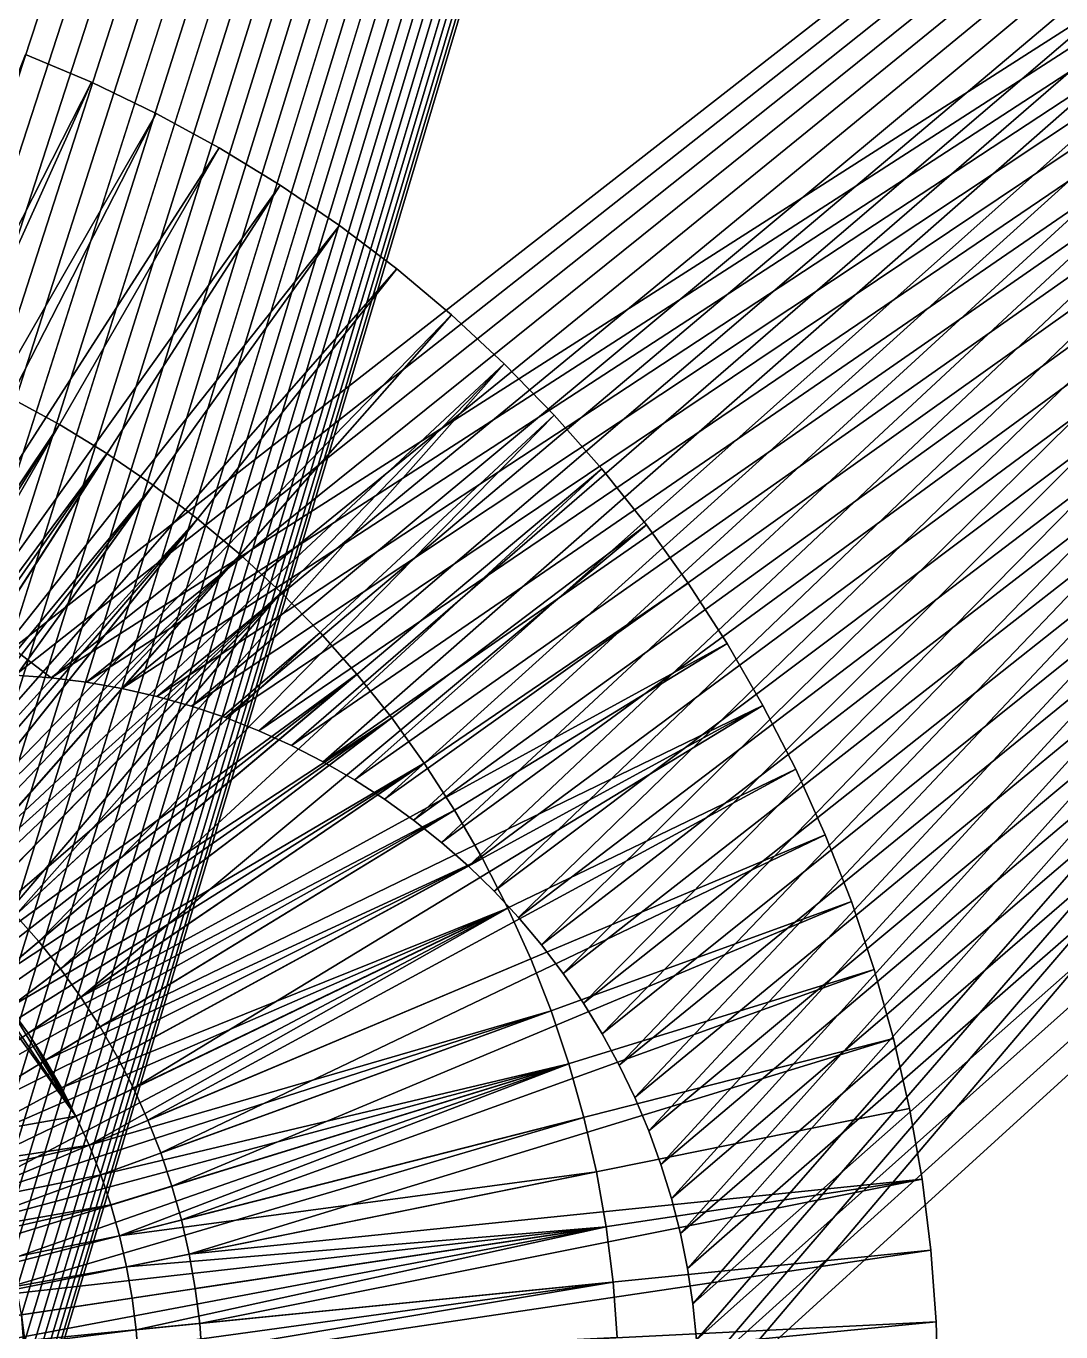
# Model space of a CAD drawing. Header units: millimetres. Extents: x 0 to 520, y -2 to 382.
# Drawn here: x 484.646 to 487.884, y 310.193 to 314.278 of the extents above; entities that cross this region are included whole.
import ezdxf

# ---------------------------------------------------------------- set-up
doc = ezdxf.new("R2010")
doc.units = ezdxf.units.MM

msp = doc.modelspace()

# ---------------------------------------------------------------- linework, layer by layer
at = {"layer": 'BRASS', "color": 52}
for points in [[(509.2, 369.2, 103), (10.8, 369.2, 103), (10.8, 10.8, 103)], [(509.2, 369.2, 103), (10.8, 10.8, 103), (509.2, 10.8, 103)], [(336.599, 343.4071, 86), (499.5, 359.5, 86), (481.6847, 310.9963, 86)], [(481.6847, 310.9963, 86), (499.5, 359.5, 86), (481.736, 311.0606, 86)], [(481.736, 311.0606, 86), (499.5, 359.5, 86), (481.7905, 311.1223, 86)], [(481.7905, 311.1223, 86), (499.5, 359.5, 86), (481.8479, 311.1812, 86)], [(481.8479, 311.1812, 86), (499.5, 359.5, 86), (481.9082, 311.2371, 86)], [(481.9082, 311.2371, 86), (499.5, 359.5, 86), (481.9712, 311.29, 86)], [(481.9712, 311.29, 86), (499.5, 359.5, 86), (482.0368, 311.3397, 86)], [(482.0368, 311.3397, 86), (499.5, 359.5, 86), (482.1048, 311.386, 86)], [(482.1048, 311.386, 86), (499.5, 359.5, 86), (482.175, 311.4289, 86)], [(482.175, 311.4289, 86), (499.5, 359.5, 86), (482.2473, 311.4683, 86)], [(482.2473, 311.4683, 86), (499.5, 359.5, 86), (482.3214, 311.504, 86)], [(482.3214, 311.504, 86), (499.5, 359.5, 86), (482.3972, 311.5359, 86)], [(482.3972, 311.5359, 86), (499.5, 359.5, 86), (482.4745, 311.5641, 86)], [(482.4745, 311.5641, 86), (499.5, 359.5, 86), (482.5531, 311.5883, 86)], [(482.5531, 311.5883, 86), (499.5, 359.5, 86), (482.6328, 311.6086, 86)], [(482.6328, 311.6086, 86), (499.5, 359.5, 86), (482.7135, 311.6249, 86)], [(482.7135, 311.6249, 86), (499.5, 359.5, 86), (482.7948, 311.6372, 86)], [(482.7948, 311.6372, 86), (499.5, 359.5, 86), (482.8767, 311.6454, 86)], [(482.8767, 311.6454, 86), (499.5, 359.5, 86), (482.9589, 311.6495, 86)], [(482.9589, 311.6495, 86), (499.5, 359.5, 86), (483.0411, 311.6495, 86)], [(483.0411, 311.6495, 86), (499.5, 359.5, 86), (483.1233, 311.6454, 86)], [(483.1233, 311.6454, 86), (499.5, 359.5, 86), (483.2052, 311.6372, 86)], [(483.2052, 311.6372, 86), (499.5, 359.5, 86), (483.2865, 311.6249, 86)], [(483.2865, 311.6249, 86), (499.5, 359.5, 86), (483.3672, 311.6086, 86)], [(483.3672, 311.6086, 86), (499.5, 359.5, 86), (483.4469, 311.5883, 86)], [(483.4469, 311.5883, 86), (499.5, 359.5, 86), (483.5255, 311.5641, 86)], [(483.5255, 311.5641, 86), (499.5, 359.5, 86), (483.6028, 311.5359, 86)], [(483.6028, 311.5359, 86), (499.5, 359.5, 86), (483.6786, 311.504, 86)], [(483.6786, 311.504, 86), (499.5, 359.5, 86), (483.7527, 311.4683, 86)], [(483.7527, 311.4683, 86), (499.5, 359.5, 86), (483.825, 311.4289, 86)], [(483.825, 311.4289, 86), (499.5, 359.5, 86), (483.8952, 311.386, 86)], [(483.8952, 311.386, 86), (499.5, 359.5, 86), (483.9632, 311.3397, 86)], [(483.9632, 311.3397, 86), (499.5, 359.5, 86), (484.0288, 311.29, 86)], [(484.0288, 311.29, 86), (499.5, 359.5, 86), (484.0918, 311.2371, 86)], [(484.0918, 311.2371, 86), (499.5, 359.5, 86), (484.1521, 311.1812, 86)], [(484.1521, 311.1812, 86), (499.5, 359.5, 86), (484.2095, 311.1223, 86)], [(484.2095, 311.1223, 86), (499.5, 359.5, 86), (484.264, 311.0606, 86)], [(484.264, 311.0606, 86), (499.5, 359.5, 86), (484.3153, 310.9963, 86)], [(484.3153, 310.9963, 86), (499.5, 359.5, 86), (484.3633, 310.9295, 86)], [(484.3633, 310.9295, 86), (499.5, 359.5, 86), (484.4079, 310.8604, 86)], [(484.4079, 310.8604, 86), (499.5, 359.5, 86), (484.4491, 310.7891, 86)], [(484.4491, 310.7891, 86), (499.5, 359.5, 86), (484.4866, 310.7159, 86)], [(484.4866, 310.7159, 86), (499.5, 359.5, 86), (484.5204, 310.6409, 86)], [(484.5204, 310.6409, 86), (499.5, 359.5, 86), (484.5505, 310.5643, 86)], [(484.5505, 310.5643, 86), (499.5, 359.5, 86), (484.5767, 310.4863, 86)], [(484.5767, 310.4863, 86), (499.5, 359.5, 86), (484.599, 310.4071, 86)], [(484.599, 310.4071, 86), (499.5, 359.5, 86), (484.6173, 310.3269, 86)], [(484.6173, 310.3269, 86), (499.5, 359.5, 86), (484.6316, 310.2459, 86)], [(484.6316, 309.7541, 86), (499.5, 359.5, 86), (484.6173, 309.6731, 86)], [(484.6173, 190.3269, 86), (499.5, 359.5, 86), (484.6316, 190.2459, 86)], [(484.6173, 309.6731, 86), (499.5, 359.5, 86), (484.6173, 190.3269, 86)], [(484.6316, 310.2459, 86), (499.5, 359.5, 86), (484.6418, 310.1643, 86)], [(484.6418, 309.8357, 86), (499.5, 359.5, 86), (484.6316, 309.7541, 86)], [(484.6316, 190.2459, 86), (499.5, 359.5, 86), (484.6418, 190.1643, 86)], [(484.6418, 310.1643, 86), (499.5, 359.5, 86), (484.6479, 310.0822, 86)], [(484.6479, 309.9178, 86), (499.5, 359.5, 86), (484.6418, 309.8357, 86)], [(484.6418, 190.1643, 86), (499.5, 359.5, 86), (484.6479, 190.0822, 86)], [(484.6479, 310.0822, 86), (499.5, 359.5, 86), (484.65, 310, 86)], [(484.65, 310, 86), (499.5, 359.5, 86), (484.6479, 309.9178, 86)], [(499.5, 359.5, 86), (484.65, 190, 86), (484.6479, 190.0822, 86)], [(499.5, 359.5, 86), (499.5, 20.5, 86), (484.65, 190, 86)], [(481.3582, 309.8357, 92), (484.6316, 310.2459, 92), (484.65, 310, 92)], [(484.65, 310, 92), (484.6316, 310.2459, 92), (484.6418, 310.1643, 92)]]:
    msp.add_3dface(points, dxfattribs=at)
at = {"layer": 'STEEL', "color": 8}
for points in [[(472, 322, 86), (484.6122, 312.2472, 86), (484.724, 312.2388, 86)], [(472, 322, 86), (484.724, 312.2388, 86), (500, 322, 86)], [(484.5, 312.25, 83), (472, 322, 83), (497, 322, 83)], [(484.6122, 312.2472, 83), (484.5, 312.25, 83), (497, 322, 83)], [(484.724, 312.2388, 83), (484.6122, 312.2472, 83), (497, 322, 83)], [(484.724, 312.2388, 86), (484.8353, 312.2249, 86), (500, 322, 86)], [(484.8353, 312.2249, 83), (484.724, 312.2388, 83), (497, 322, 83)], [(484.8353, 312.2249, 86), (484.9458, 312.2054, 86), (500, 322, 86)], [(484.9458, 312.2054, 83), (484.8353, 312.2249, 83), (497, 322, 83)], [(484.9458, 312.2054, 86), (485.0552, 312.1804, 86), (500, 322, 86)], [(485.0552, 312.1804, 83), (484.9458, 312.2054, 83), (497, 322, 83)], [(485.0552, 312.1804, 86), (485.1632, 312.15, 86), (500, 322, 86)], [(485.1632, 312.15, 83), (485.0552, 312.1804, 83), (497, 322, 83)], [(485.1632, 312.15, 86), (485.2695, 312.1143, 86), (500, 322, 86)], [(485.2695, 312.1143, 83), (485.1632, 312.15, 83), (497, 322, 83)], [(485.2695, 312.1143, 86), (485.374, 312.0733, 86), (500, 322, 86)], [(485.374, 312.0733, 83), (485.2695, 312.1143, 83), (497, 322, 83)], [(485.374, 312.0733, 86), (485.4762, 312.0272, 86), (500, 322, 86)], [(485.4762, 312.0272, 83), (485.374, 312.0733, 83), (497, 322, 83)], [(485.4762, 312.0272, 86), (485.5761, 311.976, 86), (500, 322, 86)], [(485.5761, 311.976, 83), (485.4762, 312.0272, 83), (497, 322, 83)], [(485.5761, 311.976, 86), (485.6732, 311.9199, 86), (500, 322, 86)], [(485.6732, 311.9199, 83), (485.5761, 311.976, 83), (497, 322, 83)], [(485.6732, 311.9199, 86), (485.7675, 311.859, 86), (500, 322, 86)], [(485.7675, 311.859, 83), (485.6732, 311.9199, 83), (497, 322, 83)], [(485.7675, 311.859, 86), (485.8586, 311.7935, 86), (500, 322, 86)], [(485.8586, 311.7935, 83), (485.7675, 311.859, 83), (497, 322, 83)], [(485.8586, 311.7935, 86), (485.9463, 311.7236, 86), (500, 322, 86)], [(485.9463, 311.7236, 83), (485.8586, 311.7935, 83), (497, 322, 83)], [(485.9463, 311.7236, 86), (486.0304, 311.6494, 86), (500, 322, 86)], [(486.0304, 311.6494, 83), (485.9463, 311.7236, 83), (497, 322, 83)], [(486.0304, 311.6494, 86), (486.1107, 311.571, 86), (500, 322, 86)], [(486.1107, 311.571, 83), (486.0304, 311.6494, 83), (497, 322, 83)], [(486.187, 311.4888, 86), (500, 322, 86), (486.1107, 311.571, 86)], [(497, 322, 83), (486.187, 311.4888, 83), (486.1107, 311.571, 83)], [(486.2591, 311.4029, 86), (500, 322, 86), (486.187, 311.4888, 86)], [(497, 322, 83), (486.2591, 311.4029, 83), (486.187, 311.4888, 83)], [(486.3269, 311.3134, 86), (500, 322, 86), (486.2591, 311.4029, 86)], [(497, 322, 83), (486.3269, 311.3134, 83), (486.2591, 311.4029, 83)], [(486.3901, 311.2207, 86), (500, 322, 86), (486.3269, 311.3134, 86)], [(497, 322, 83), (486.3901, 311.2207, 83), (486.3269, 311.3134, 83)], [(486.4486, 311.125, 86), (500, 322, 86), (486.3901, 311.2207, 86)], [(497, 322, 83), (486.4486, 311.125, 83), (486.3901, 311.2207, 83)], [(486.5022, 311.0265, 86), (500, 322, 86), (486.4486, 311.125, 86)], [(497, 322, 83), (486.5022, 311.0265, 83), (486.4486, 311.125, 83)], [(486.5509, 310.9254, 86), (500, 322, 86), (486.5022, 311.0265, 86)], [(497, 322, 83), (486.5509, 310.9254, 83), (486.5022, 311.0265, 83)], [(486.5945, 310.822, 86), (500, 322, 86), (486.5509, 310.9254, 86)], [(497, 322, 83), (486.5945, 310.822, 83), (486.5509, 310.9254, 83)], [(486.6328, 310.7166, 86), (500, 322, 86), (486.5945, 310.822, 86)], [(497, 322, 83), (486.6328, 310.7166, 83), (486.5945, 310.822, 83)], [(486.6659, 310.6094, 86), (500, 322, 86), (486.6328, 310.7166, 86)], [(497, 322, 83), (486.6659, 310.6094, 83), (486.6328, 310.7166, 83)], [(486.6936, 310.5007, 86), (500, 322, 86), (486.6659, 310.6094, 86)], [(497, 322, 83), (486.6936, 310.5007, 83), (486.6659, 310.6094, 83)], [(486.7158, 310.3907, 86), (500, 322, 86), (486.6936, 310.5007, 86)], [(497, 322, 83), (486.7158, 310.3907, 83), (486.6936, 310.5007, 83)], [(486.7325, 310.2798, 86), (500, 322, 86), (486.7158, 310.3907, 86)], [(497, 322, 83), (486.7325, 310.2798, 83), (486.7158, 310.3907, 83)], [(486.7437, 310.1681, 86), (500, 322, 86), (486.7325, 310.2798, 86)], [(497, 322, 83), (486.7437, 310.1681, 83), (486.7325, 310.2798, 83)], [(486.7493, 310.0561, 86), (500, 322, 86), (486.7437, 310.1681, 86)], [(497, 322, 83), (486.7493, 310.0561, 83), (486.7437, 310.1681, 83)], [(486.7493, 309.9439, 86), (500, 322, 86), (486.7493, 310.0561, 86)], [(486.7493, 309.9439, 86), (500, 298, 86), (500, 322, 86)], [(497, 322, 83), (486.7493, 309.9439, 83), (486.7493, 310.0561, 83)], [(497, 322, 83), (497, 298, 83), (486.7493, 309.9439, 83)], [(483.8038, 312.0479, 83), (484.8508, 314.1018, 83), (484.644, 314.1889, 83)], [(484.8508, 314.1018, 82), (483.8038, 312.0479, 82), (484.644, 314.1889, 82)], [(484.8508, 314.1018, 83), (484.8508, 314.1018, 82), (484.644, 314.1889, 82)], [(484.644, 314.1889, 83), (484.8508, 314.1018, 83), (484.644, 314.1889, 82)], [(483.8038, 312.0479, 83), (483.9048, 312.0053, 83), (484.8508, 314.1018, 83)], [(483.9048, 312.0053, 82), (483.8038, 312.0479, 82), (484.8508, 314.1018, 82)], [(483.9048, 312.0053, 83), (485.0529, 314.0044, 83), (484.8508, 314.1018, 83)], [(485.0529, 314.0044, 82), (483.9048, 312.0053, 82), (484.8508, 314.1018, 82)], [(484.8508, 314.1018, 83), (485.0529, 314.0044, 82), (484.8508, 314.1018, 82)], [(484.8508, 314.1018, 83), (485.0529, 314.0044, 83), (485.0529, 314.0044, 82)], [(483.9048, 312.0053, 83), (484.0037, 311.9577, 83), (485.0529, 314.0044, 83)], [(484.0037, 311.9577, 82), (483.9048, 312.0053, 82), (485.0529, 314.0044, 82)], [(484.0037, 311.9577, 83), (485.25, 313.8971, 83), (485.0529, 314.0044, 83)], [(485.25, 313.8971, 82), (484.0037, 311.9577, 82), (485.0529, 314.0044, 82)], [(485.25, 313.8971, 83), (485.25, 313.8971, 82), (485.0529, 314.0044, 82)], [(485.0529, 314.0044, 83), (485.25, 313.8971, 83), (485.0529, 314.0044, 82)], [(484.0037, 311.9577, 83), (484.1, 311.9053, 83), (485.25, 313.8971, 83)], [(484.1, 311.9053, 82), (484.0037, 311.9577, 82), (485.25, 313.8971, 82)], [(484.1, 311.9053, 83), (485.4415, 313.7801, 83), (485.25, 313.8971, 83)], [(485.4415, 313.7801, 82), (484.1, 311.9053, 82), (485.25, 313.8971, 82)], [(485.25, 313.8971, 83), (485.4415, 313.7801, 82), (485.25, 313.8971, 82)], [(485.25, 313.8971, 83), (485.4415, 313.7801, 83), (485.4415, 313.7801, 82)], [(484.1, 311.9053, 83), (484.1936, 311.8481, 83), (485.4415, 313.7801, 83)], [(484.1936, 311.8481, 82), (484.1, 311.9053, 82), (485.4415, 313.7801, 82)], [(484.1936, 311.8481, 83), (485.6268, 313.6537, 83), (485.4415, 313.7801, 83)], [(485.6268, 313.6537, 82), (484.1936, 311.8481, 82), (485.4415, 313.7801, 82)], [(485.4415, 313.7801, 83), (485.6268, 313.6537, 82), (485.4415, 313.7801, 82)], [(485.4415, 313.7801, 83), (485.6268, 313.6537, 83), (485.6268, 313.6537, 82)], [(484.1936, 311.8481, 83), (484.2842, 311.7863, 83), (485.6268, 313.6537, 83)], [(484.2842, 311.7863, 82), (484.1936, 311.8481, 82), (485.6268, 313.6537, 82)], [(484.2842, 311.7863, 83), (485.8057, 313.5182, 83), (485.6268, 313.6537, 83)], [(485.8057, 313.5182, 82), (484.2842, 311.7863, 82), (485.6268, 313.6537, 82)], [(485.6268, 313.6537, 83), (485.8057, 313.5182, 82), (485.6268, 313.6537, 82)], [(485.6268, 313.6537, 83), (485.8057, 313.5182, 83), (485.8057, 313.5182, 82)], [(484.2842, 311.7863, 83), (484.3717, 311.72, 83), (485.8057, 313.5182, 83)], [(484.3717, 311.72, 82), (484.2842, 311.7863, 82), (485.8057, 313.5182, 82)], [(484.3717, 311.72, 83), (485.9776, 313.374, 83), (485.8057, 313.5182, 83)], [(485.9776, 313.374, 82), (484.3717, 311.72, 82), (485.8057, 313.5182, 82)], [(485.8057, 313.5182, 83), (485.9776, 313.374, 82), (485.8057, 313.5182, 82)], [(485.8057, 313.5182, 83), (485.9776, 313.374, 83), (485.9776, 313.374, 82)], [(484.3717, 311.72, 83), (484.4557, 311.6495, 83), (485.9776, 313.374, 83)], [(484.4557, 311.6495, 82), (484.3717, 311.72, 82), (485.9776, 313.374, 82)], [(484.4557, 311.6495, 83), (486.1421, 313.2214, 83), (485.9776, 313.374, 83)], [(486.1421, 313.2214, 82), (484.4557, 311.6495, 82), (485.9776, 313.374, 82)], [(485.9776, 313.374, 83), (486.1421, 313.2214, 82), (485.9776, 313.374, 82)], [(485.9776, 313.374, 83), (486.1421, 313.2214, 83), (486.1421, 313.2214, 82)], [(484.4557, 311.6495, 83), (484.5361, 311.5749, 83), (486.1421, 313.2214, 83)], [(484.5361, 311.5749, 82), (484.4557, 311.6495, 82), (486.1421, 313.2214, 82)], [(484.6127, 311.4964, 83), (486.1421, 313.2214, 83), (484.5361, 311.5749, 83)], [(486.1421, 313.2214, 82), (484.6127, 311.4964, 82), (484.5361, 311.5749, 82)], [(484.6127, 311.4964, 83), (486.2987, 313.0608, 83), (486.1421, 313.2214, 83)], [(486.2987, 313.0608, 82), (484.6127, 311.4964, 82), (486.1421, 313.2214, 82)], [(486.1421, 313.2214, 83), (486.2987, 313.0608, 82), (486.1421, 313.2214, 82)], [(486.1421, 313.2214, 83), (486.2987, 313.0608, 83), (486.2987, 313.0608, 82)], [(484.75, 313.0311, 78.5), (483.6843, 311.3348, 78.5), (484.5967, 313.1146, 78.5)], [(483.9124, 311.7797, 82), (484.75, 313.0311, 82), (484.5967, 313.1146, 82)], [(484.5967, 313.1146, 82), (484.75, 313.0311, 78.5), (484.5967, 313.1146, 78.5)], [(484.5967, 313.1146, 82), (484.75, 313.0311, 82), (484.75, 313.0311, 78.5)], [(484.6853, 311.4141, 83), (486.2987, 313.0608, 83), (484.6127, 311.4964, 83)], [(486.2987, 313.0608, 82), (484.6853, 311.4141, 82), (484.6127, 311.4964, 82)], [(484.6853, 311.4141, 83), (486.4472, 312.8925, 83), (486.2987, 313.0608, 83)], [(486.4472, 312.8925, 82), (484.6853, 311.4141, 82), (486.2987, 313.0608, 82)], [(486.4472, 312.8925, 83), (486.4472, 312.8925, 82), (486.2987, 313.0608, 82)], [(486.2987, 313.0608, 83), (486.4472, 312.8925, 83), (486.2987, 313.0608, 82)], [(483.75, 311.299, 78.5), (483.6843, 311.3348, 78.5), (484.75, 313.0311, 78.5)], [(484.8989, 312.9401, 78.5), (483.75, 311.299, 78.5), (484.75, 313.0311, 78.5)], [(483.9124, 311.7797, 82), (484, 311.7321, 82), (484.75, 313.0311, 82)], [(484, 311.7321, 82), (484.8989, 312.9401, 82), (484.75, 313.0311, 82)], [(484.75, 313.0311, 82), (484.8989, 312.9401, 78.5), (484.75, 313.0311, 78.5)], [(484.75, 313.0311, 82), (484.8989, 312.9401, 82), (484.8989, 312.9401, 78.5)], [(483.8138, 311.26, 78.5), (483.75, 311.299, 78.5), (484.8989, 312.9401, 78.5)], [(485.0431, 312.8418, 78.5), (483.8138, 311.26, 78.5), (484.8989, 312.9401, 78.5)], [(484, 311.7321, 82), (484.0851, 311.6801, 82), (484.8989, 312.9401, 82)], [(484.0851, 311.6801, 82), (485.0431, 312.8418, 82), (484.8989, 312.9401, 82)], [(484.8989, 312.9401, 82), (485.0431, 312.8418, 78.5), (484.8989, 312.9401, 78.5)], [(484.8989, 312.9401, 82), (485.0431, 312.8418, 82), (485.0431, 312.8418, 78.5)], [(484.7537, 311.3284, 83), (486.4472, 312.8925, 83), (484.6853, 311.4141, 83)], [(486.4472, 312.8925, 82), (484.7537, 311.3284, 82), (484.6853, 311.4141, 82)], [(484.7537, 311.3284, 83), (486.5871, 312.7171, 83), (486.4472, 312.8925, 83)], [(486.5871, 312.7171, 82), (484.7537, 311.3284, 82), (486.4472, 312.8925, 82)], [(486.5871, 312.7171, 83), (486.5871, 312.7171, 82), (486.4472, 312.8925, 82)], [(486.4472, 312.8925, 83), (486.5871, 312.7171, 83), (486.4472, 312.8925, 82)], [(483.8756, 311.2179, 78.5), (483.8138, 311.26, 78.5), (485.0431, 312.8418, 78.5)], [(485.1822, 312.7364, 78.5), (483.8756, 311.2179, 78.5), (485.0431, 312.8418, 78.5)], [(484.0851, 311.6801, 82), (484.1675, 311.6239, 82), (485.0431, 312.8418, 82)], [(484.1675, 311.6239, 82), (485.1822, 312.7364, 82), (485.0431, 312.8418, 82)], [(485.0431, 312.8418, 82), (485.1822, 312.7364, 78.5), (485.0431, 312.8418, 78.5)], [(485.0431, 312.8418, 82), (485.1822, 312.7364, 82), (485.1822, 312.7364, 78.5)], [(483.9352, 311.1727, 78.5), (483.8756, 311.2179, 78.5), (485.1822, 312.7364, 78.5)], [(485.3159, 312.6242, 78.5), (483.9352, 311.1727, 78.5), (485.1822, 312.7364, 78.5)], [(484.1675, 311.6239, 82), (484.247, 311.5637, 82), (485.1822, 312.7364, 82)], [(484.247, 311.5637, 82), (485.3159, 312.6242, 82), (485.1822, 312.7364, 82)], [(484.8177, 311.2393, 83), (486.5871, 312.7171, 83), (484.7537, 311.3284, 83)], [(486.5871, 312.7171, 82), (484.8177, 311.2393, 82), (484.7537, 311.3284, 82)], [(484.8177, 311.2393, 83), (486.7181, 312.5349, 83), (486.5871, 312.7171, 83)], [(486.7181, 312.5349, 82), (484.8177, 311.2393, 82), (486.5871, 312.7171, 82)], [(485.1822, 312.7364, 82), (485.3159, 312.6242, 78.5), (485.1822, 312.7364, 78.5)], [(485.1822, 312.7364, 82), (485.3159, 312.6242, 82), (485.3159, 312.6242, 78.5)], [(486.5871, 312.7171, 83), (486.7181, 312.5349, 82), (486.5871, 312.7171, 82)], [(486.5871, 312.7171, 83), (486.7181, 312.5349, 83), (486.7181, 312.5349, 82)], [(483.9925, 311.1247, 78.5), (483.9352, 311.1727, 78.5), (485.3159, 312.6242, 78.5)], [(485.4438, 312.5055, 78.5), (483.9925, 311.1247, 78.5), (485.3159, 312.6242, 78.5)], [(484.247, 311.5637, 82), (484.3234, 311.4996, 82), (485.3159, 312.6242, 82)], [(484.3234, 311.4996, 82), (485.4438, 312.5055, 82), (485.3159, 312.6242, 82)], [(485.4438, 312.5055, 82), (485.4438, 312.5055, 78.5), (485.3159, 312.6242, 78.5)], [(485.3159, 312.6242, 82), (485.4438, 312.5055, 82), (485.3159, 312.6242, 78.5)], [(484.0474, 311.0738, 78.5), (483.9925, 311.1247, 78.5), (485.4438, 312.5055, 78.5)], [(485.5657, 312.3806, 78.5), (484.0474, 311.0738, 78.5), (485.4438, 312.5055, 78.5)], [(484.3234, 311.4996, 82), (484.3965, 311.4317, 82), (485.4438, 312.5055, 82)], [(484.4661, 311.3603, 82), (485.4438, 312.5055, 82), (484.3965, 311.4317, 82)], [(484.4661, 311.3603, 82), (485.5657, 312.3806, 82), (485.4438, 312.5055, 82)], [(484.8177, 311.2393, 83), (486.8398, 312.3465, 83), (486.7181, 312.5349, 83)], [(486.8398, 312.3465, 82), (484.8177, 311.2393, 82), (486.7181, 312.5349, 82)], [(485.5657, 312.3806, 82), (485.5657, 312.3806, 78.5), (485.4438, 312.5055, 78.5)], [(485.4438, 312.5055, 82), (485.5657, 312.3806, 82), (485.4438, 312.5055, 78.5)], [(486.7181, 312.5349, 83), (486.8398, 312.3465, 82), (486.7181, 312.5349, 82)], [(486.7181, 312.5349, 83), (486.8398, 312.3465, 83), (486.8398, 312.3465, 82)], [(485.5657, 312.3806, 78.5), (484.0996, 311.0203, 78.5), (484.0474, 311.0738, 78.5)], [(485.6812, 312.2498, 78.5), (484.0996, 311.0203, 78.5), (485.5657, 312.3806, 78.5)], [(484.4661, 311.3603, 82), (485.6812, 312.2498, 82), (485.5657, 312.3806, 82)], [(485.6812, 312.2498, 82), (485.6812, 312.2498, 78.5), (485.5657, 312.3806, 78.5)], [(485.5657, 312.3806, 82), (485.6812, 312.2498, 82), (485.5657, 312.3806, 78.5)], [(484.8772, 311.1472, 83), (486.8398, 312.3465, 83), (484.8177, 311.2393, 83)], [(486.8398, 312.3465, 82), (484.8772, 311.1472, 82), (484.8177, 311.2393, 82)], [(484.8772, 311.1472, 83), (486.952, 312.1521, 83), (486.8398, 312.3465, 83)], [(486.952, 312.1521, 82), (484.8772, 311.1472, 82), (486.8398, 312.3465, 82)], [(486.952, 312.1521, 83), (486.952, 312.1521, 82), (486.8398, 312.3465, 82)], [(486.8398, 312.3465, 83), (486.952, 312.1521, 83), (486.8398, 312.3465, 82)], [(485.6812, 312.2498, 78.5), (484.1491, 310.9642, 78.5), (484.0996, 311.0203, 78.5)], [(485.79, 312.1133, 78.5), (484.1491, 310.9642, 78.5), (485.6812, 312.2498, 78.5)], [(484.5321, 311.2856, 82), (485.6812, 312.2498, 82), (484.4661, 311.3603, 82)], [(484.5321, 311.2856, 82), (485.79, 312.1133, 82), (485.6812, 312.2498, 82)], [(484.724, 312.2388, 83), (484.6122, 312.2472, 86), (484.6122, 312.2472, 83)], [(484.724, 312.2388, 86), (484.6122, 312.2472, 86), (484.724, 312.2388, 83)], [(484.8353, 312.2249, 83), (484.8353, 312.2249, 86), (484.724, 312.2388, 83)], [(484.8353, 312.2249, 86), (484.724, 312.2388, 86), (484.724, 312.2388, 83)], [(484.9458, 312.2054, 83), (484.8353, 312.2249, 86), (484.8353, 312.2249, 83)], [(484.9458, 312.2054, 86), (484.8353, 312.2249, 86), (484.9458, 312.2054, 83)], [(485.6812, 312.2498, 82), (485.79, 312.1133, 78.5), (485.6812, 312.2498, 78.5)], [(485.6812, 312.2498, 82), (485.79, 312.1133, 82), (485.79, 312.1133, 78.5)], [(485.0552, 312.1804, 83), (484.9458, 312.2054, 86), (484.9458, 312.2054, 83)], [(485.0552, 312.1804, 86), (484.9458, 312.2054, 86), (485.0552, 312.1804, 83)], [(485.1632, 312.15, 83), (485.1632, 312.15, 86), (485.0552, 312.1804, 83)], [(485.1632, 312.15, 86), (485.0552, 312.1804, 86), (485.0552, 312.1804, 83)], [(484.9321, 311.0522, 83), (486.952, 312.1521, 83), (484.8772, 311.1472, 83)], [(486.952, 312.1521, 82), (484.9321, 311.0522, 82), (484.8772, 311.1472, 82)], [(484.9821, 310.9545, 83), (486.952, 312.1521, 83), (484.9321, 311.0522, 83)], [(486.952, 312.1521, 82), (484.9821, 310.9545, 82), (484.9321, 311.0522, 82)], [(484.9821, 310.9545, 83), (487.0544, 311.9525, 83), (486.952, 312.1521, 83)], [(487.0544, 311.9525, 82), (484.9821, 310.9545, 82), (486.952, 312.1521, 82)], [(485.2695, 312.1143, 83), (485.1632, 312.15, 86), (485.1632, 312.15, 83)], [(485.2695, 312.1143, 86), (485.1632, 312.15, 86), (485.2695, 312.1143, 83)], [(486.952, 312.1521, 83), (487.0544, 311.9525, 83), (487.0544, 311.9525, 82)], [(486.952, 312.1521, 83), (487.0544, 311.9525, 82), (486.952, 312.1521, 82)], [(485.79, 312.1133, 78.5), (484.1957, 310.9057, 78.5), (484.1491, 310.9642, 78.5)], [(485.8918, 311.9716, 78.5), (484.1957, 310.9057, 78.5), (485.79, 312.1133, 78.5)], [(484.5943, 311.2076, 82), (485.79, 312.1133, 82), (484.5321, 311.2856, 82)], [(484.5943, 311.2076, 82), (485.8918, 311.9716, 82), (485.79, 312.1133, 82)], [(485.374, 312.0733, 83), (485.2695, 312.1143, 86), (485.2695, 312.1143, 83)], [(485.374, 312.0733, 86), (485.2695, 312.1143, 86), (485.374, 312.0733, 83)], [(485.79, 312.1133, 82), (485.8918, 311.9716, 78.5), (485.79, 312.1133, 78.5)], [(485.79, 312.1133, 82), (485.8918, 311.9716, 82), (485.8918, 311.9716, 78.5)], [(485.4762, 312.0272, 83), (485.374, 312.0733, 86), (485.374, 312.0733, 83)], [(485.4762, 312.0272, 86), (485.374, 312.0733, 86), (485.4762, 312.0272, 83)], [(485.5761, 311.976, 83), (485.4762, 312.0272, 86), (485.4762, 312.0272, 83)], [(485.5761, 311.976, 86), (485.4762, 312.0272, 86), (485.5761, 311.976, 83)], [(485.6732, 311.9199, 83), (485.5761, 311.976, 86), (485.5761, 311.976, 83)], [(485.6732, 311.9199, 86), (485.5761, 311.976, 86), (485.6732, 311.9199, 83)], [(485.8918, 311.9716, 78.5), (484.2394, 310.845, 78.5), (484.1957, 310.9057, 78.5)], [(485.9865, 311.825, 78.5), (484.2394, 310.845, 78.5), (485.8918, 311.9716, 78.5)], [(484.6525, 311.1266, 82), (485.8918, 311.9716, 82), (484.5943, 311.2076, 82)], [(484.6525, 311.1266, 82), (485.9865, 311.825, 82), (485.8918, 311.9716, 82)], [(485.0272, 310.8546, 83), (487.0544, 311.9525, 83), (484.9821, 310.9545, 83)], [(487.0544, 311.9525, 82), (485.0272, 310.8546, 82), (484.9821, 310.9545, 82)], [(485.0272, 310.8546, 83), (487.1466, 311.748, 83), (487.0544, 311.9525, 83)], [(487.1466, 311.748, 82), (485.0272, 310.8546, 82), (487.0544, 311.9525, 82)], [(485.9865, 311.825, 82), (485.9865, 311.825, 78.5), (485.8918, 311.9716, 78.5)], [(485.8918, 311.9716, 82), (485.9865, 311.825, 82), (485.8918, 311.9716, 78.5)], [(487.1466, 311.748, 83), (487.1466, 311.748, 82), (487.0544, 311.9525, 82)], [(487.0544, 311.9525, 83), (487.1466, 311.748, 83), (487.0544, 311.9525, 82)], [(485.7675, 311.859, 83), (485.6732, 311.9199, 86), (485.6732, 311.9199, 83)], [(485.7675, 311.859, 86), (485.6732, 311.9199, 86), (485.7675, 311.859, 83)], [(485.8586, 311.7935, 83), (485.8586, 311.7935, 86), (485.7675, 311.859, 83)], [(485.8586, 311.7935, 86), (485.7675, 311.859, 86), (485.7675, 311.859, 83)], [(485.9865, 311.825, 78.5), (484.2799, 310.7822, 78.5), (484.2394, 310.845, 78.5)], [(486.0738, 311.6739, 78.5), (484.2799, 310.7822, 78.5), (485.9865, 311.825, 78.5)], [(484.7066, 311.0429, 82), (485.9865, 311.825, 82), (484.6525, 311.1266, 82)], [(484.7066, 311.0429, 82), (486.0738, 311.6739, 82), (485.9865, 311.825, 82)], [(485.9865, 311.825, 82), (486.0738, 311.6739, 82), (486.0738, 311.6739, 78.5)], [(485.9865, 311.825, 82), (486.0738, 311.6739, 78.5), (485.9865, 311.825, 78.5)], [(485.9463, 311.7236, 83), (485.8586, 311.7935, 86), (485.8586, 311.7935, 83)], [(485.9463, 311.7236, 86), (485.8586, 311.7935, 86), (485.9463, 311.7236, 83)], [(485.0673, 310.7524, 83), (487.1466, 311.748, 83), (485.0272, 310.8546, 83)], [(487.1466, 311.748, 82), (485.0673, 310.7524, 82), (485.0272, 310.8546, 82)], [(485.0673, 310.7524, 83), (487.2286, 311.5391, 83), (487.1466, 311.748, 83)], [(487.2286, 311.5391, 82), (485.0673, 310.7524, 82), (487.1466, 311.748, 82)], [(487.1466, 311.748, 83), (487.2286, 311.5391, 83), (487.2286, 311.5391, 82)], [(487.1466, 311.748, 83), (487.2286, 311.5391, 82), (487.1466, 311.748, 82)], [(486.0304, 311.6494, 83), (486.0304, 311.6494, 86), (485.9463, 311.7236, 83)], [(486.0304, 311.6494, 86), (485.9463, 311.7236, 86), (485.9463, 311.7236, 83)], [(486.0738, 311.6739, 78.5), (484.3173, 310.7174, 78.5), (484.2799, 310.7822, 78.5)], [(486.1534, 311.5186, 78.5), (484.3173, 310.7174, 78.5), (486.0738, 311.6739, 78.5)], [(484.7564, 310.9565, 82), (486.0738, 311.6739, 82), (484.7066, 311.0429, 82)], [(484.7564, 310.9565, 82), (486.1534, 311.5186, 82), (486.0738, 311.6739, 82)], [(486.1107, 311.571, 83), (486.0304, 311.6494, 86), (486.0304, 311.6494, 83)], [(486.1107, 311.571, 86), (486.0304, 311.6494, 86), (486.1107, 311.571, 83)], [(486.0738, 311.6739, 82), (486.1534, 311.5186, 82), (486.1534, 311.5186, 78.5)], [(486.0738, 311.6739, 82), (486.1534, 311.5186, 78.5), (486.0738, 311.6739, 78.5)], [(486.187, 311.4888, 83), (486.187, 311.4888, 86), (486.1107, 311.571, 83)], [(486.187, 311.4888, 86), (486.1107, 311.571, 86), (486.1107, 311.571, 83)], [(485.1023, 310.6485, 83), (487.2286, 311.5391, 83), (485.0673, 310.7524, 83)], [(487.2286, 311.5391, 82), (485.1023, 310.6485, 82), (485.0673, 310.7524, 82)], [(485.1023, 310.6485, 83), (487.3001, 311.3264, 83), (487.2286, 311.5391, 83)], [(487.3001, 311.3264, 82), (485.1023, 310.6485, 82), (487.2286, 311.5391, 82)], [(487.2286, 311.5391, 83), (487.3001, 311.3264, 83), (487.3001, 311.3264, 82)], [(487.2286, 311.5391, 83), (487.3001, 311.3264, 82), (487.2286, 311.5391, 82)], [(486.1534, 311.5186, 78.5), (484.3515, 310.6508, 78.5), (484.3173, 310.7174, 78.5)], [(486.1534, 311.5186, 78.5), (484.3822, 310.5827, 78.5), (484.3515, 310.6508, 78.5)], [(486.2252, 311.3595, 78.5), (484.3822, 310.5827, 78.5), (486.1534, 311.5186, 78.5)], [(484.6853, 311.4141, 82), (484.6853, 311.4141, 83), (484.6127, 311.4964, 82)], [(484.6853, 311.4141, 83), (484.6127, 311.4964, 83), (484.6127, 311.4964, 82)], [(484.8019, 310.8678, 82), (486.1534, 311.5186, 82), (484.7564, 310.9565, 82)], [(484.843, 310.7769, 82), (486.1534, 311.5186, 82), (484.8019, 310.8678, 82)], [(484.843, 310.7769, 82), (486.2252, 311.3595, 82), (486.1534, 311.5186, 82)], [(486.1534, 311.5186, 82), (486.2252, 311.3595, 82), (486.2252, 311.3595, 78.5)], [(486.1534, 311.5186, 82), (486.2252, 311.3595, 78.5), (486.1534, 311.5186, 78.5)], [(486.2591, 311.4029, 83), (486.2591, 311.4029, 86), (486.187, 311.4888, 83)], [(486.2591, 311.4029, 86), (486.187, 311.4888, 86), (486.187, 311.4888, 83)], [(481.0099, 310.1991, 90), (484.8019, 310.8678, 90), (484.3965, 311.4317, 90)], [(484.8019, 310.8678, 90), (484.4661, 311.3603, 90), (484.3965, 311.4317, 90)], [(484.7537, 311.3284, 82), (484.7537, 311.3284, 83), (484.6853, 311.4141, 82)], [(484.7537, 311.3284, 83), (484.6853, 311.4141, 83), (484.6853, 311.4141, 82)], [(486.3269, 311.3134, 83), (486.3269, 311.3134, 86), (486.2591, 311.4029, 83)], [(486.3269, 311.3134, 86), (486.2591, 311.4029, 86), (486.2591, 311.4029, 83)], [(486.2889, 311.1971, 78.5), (484.3822, 310.5827, 78.5), (486.2252, 311.3595, 78.5)], [(484.8019, 310.8678, 90), (484.5943, 311.2076, 90), (484.4661, 311.3603, 90)], [(484.843, 310.7769, 82), (486.2889, 311.1971, 82), (486.2252, 311.3595, 82)], [(486.2889, 311.1971, 82), (486.2889, 311.1971, 78.5), (486.2252, 311.3595, 78.5)], [(486.2252, 311.3595, 82), (486.2889, 311.1971, 82), (486.2252, 311.3595, 78.5)], [(484.8177, 311.2393, 82), (484.7537, 311.3284, 83), (484.7537, 311.3284, 82)], [(484.8177, 311.2393, 83), (484.7537, 311.3284, 83), (484.8177, 311.2393, 82)], [(485.132, 310.5429, 83), (487.3001, 311.3264, 83), (485.1023, 310.6485, 83)], [(487.3001, 311.3264, 82), (485.132, 310.5429, 82), (485.1023, 310.6485, 82)], [(485.132, 310.5429, 83), (487.3608, 311.1104, 83), (487.3001, 311.3264, 83)], [(487.3608, 311.1104, 82), (485.132, 310.5429, 82), (487.3001, 311.3264, 82)], [(487.3001, 311.3264, 83), (487.3608, 311.1104, 83), (487.3608, 311.1104, 82)], [(487.3001, 311.3264, 83), (487.3608, 311.1104, 82), (487.3001, 311.3264, 82)], [(486.3901, 311.2207, 86), (486.3269, 311.3134, 86), (486.3901, 311.2207, 83)], [(486.3901, 311.2207, 83), (486.3269, 311.3134, 86), (486.3269, 311.3134, 83)], [(484.8772, 311.1472, 82), (484.8177, 311.2393, 83), (484.8177, 311.2393, 82)], [(484.8772, 311.1472, 83), (484.8177, 311.2393, 83), (484.8772, 311.1472, 82)], [(486.2889, 311.1971, 78.5), (484.4095, 310.513, 78.5), (484.3822, 310.5827, 78.5)], [(486.3445, 311.0316, 78.5), (484.4095, 310.513, 78.5), (486.2889, 311.1971, 78.5)], [(484.5943, 311.2076, 90), (484.6525, 311.1266, 82), (484.5943, 311.2076, 82)], [(484.5943, 311.2076, 90), (484.6525, 311.1266, 90), (484.6525, 311.1266, 82)], [(484.8019, 310.8678, 90), (484.6525, 311.1266, 90), (484.5943, 311.2076, 90)], [(484.8794, 310.684, 82), (486.2889, 311.1971, 82), (484.843, 310.7769, 82)], [(484.8794, 310.684, 82), (486.3445, 311.0316, 82), (486.2889, 311.1971, 82)], [(486.2889, 311.1971, 82), (486.3445, 311.0316, 82), (486.3445, 311.0316, 78.5)], [(486.2889, 311.1971, 82), (486.3445, 311.0316, 78.5), (486.2889, 311.1971, 78.5)], [(486.4486, 311.125, 86), (486.3901, 311.2207, 86), (486.4486, 311.125, 83)], [(486.4486, 311.125, 83), (486.3901, 311.2207, 86), (486.3901, 311.2207, 83)], [(484.6525, 311.1266, 90), (484.7066, 311.0429, 82), (484.6525, 311.1266, 82)], [(484.6525, 311.1266, 90), (484.7066, 311.0429, 90), (484.7066, 311.0429, 82)], [(484.8019, 310.8678, 90), (484.7066, 311.0429, 90), (484.6525, 311.1266, 90)], [(484.9321, 311.0522, 82), (484.9321, 311.0522, 83), (484.8772, 311.1472, 82)], [(484.9321, 311.0522, 83), (484.8772, 311.1472, 83), (484.8772, 311.1472, 82)], [(486.5022, 311.0265, 83), (486.4486, 311.125, 86), (486.4486, 311.125, 83)], [(486.5022, 311.0265, 86), (486.4486, 311.125, 86), (486.5022, 311.0265, 83)], [(485.1564, 310.4359, 83), (487.3608, 311.1104, 83), (485.132, 310.5429, 83)], [(487.3608, 311.1104, 82), (485.1564, 310.4359, 82), (485.132, 310.5429, 82)], [(485.1564, 310.4359, 83), (487.4108, 310.8917, 83), (487.3608, 311.1104, 83)], [(487.4108, 310.8917, 82), (485.1564, 310.4359, 82), (487.3608, 311.1104, 82)], [(487.3608, 311.1104, 83), (487.4108, 310.8917, 83), (487.4108, 310.8917, 82)], [(487.3608, 311.1104, 83), (487.4108, 310.8917, 82), (487.3608, 311.1104, 82)], [(484.7564, 310.9565, 90), (484.7564, 310.9565, 82), (484.7066, 311.0429, 82)], [(484.7066, 311.0429, 90), (484.7564, 310.9565, 90), (484.7066, 311.0429, 82)], [(484.8019, 310.8678, 90), (484.7564, 310.9565, 90), (484.7066, 311.0429, 90)], [(484.9821, 310.9545, 83), (484.9321, 311.0522, 83), (484.9821, 310.9545, 82)], [(484.9821, 310.9545, 82), (484.9321, 311.0522, 83), (484.9321, 311.0522, 82)], [(486.3445, 311.0316, 78.5), (484.4334, 310.4421, 78.5), (484.4095, 310.513, 78.5)], [(486.3445, 311.0316, 78.5), (484.4536, 310.3701, 78.5), (484.4334, 310.4421, 78.5)], [(486.3918, 310.8637, 78.5), (484.4536, 310.3701, 78.5), (486.3445, 311.0316, 78.5)], [(484.9111, 310.5895, 82), (486.3445, 311.0316, 82), (484.8794, 310.684, 82)], [(484.9382, 310.4935, 82), (486.3445, 311.0316, 82), (484.9111, 310.5895, 82)], [(484.9382, 310.4935, 82), (486.3918, 310.8637, 82), (486.3445, 311.0316, 82)], [(486.3918, 310.8637, 82), (486.3918, 310.8637, 78.5), (486.3445, 311.0316, 78.5)], [(486.3445, 311.0316, 82), (486.3918, 310.8637, 82), (486.3445, 311.0316, 78.5)], [(486.5509, 310.9254, 83), (486.5022, 311.0265, 86), (486.5022, 311.0265, 83)], [(486.5509, 310.9254, 86), (486.5022, 311.0265, 86), (486.5509, 310.9254, 83)], [(484.7564, 310.9565, 90), (484.8019, 310.8678, 90), (484.8019, 310.8678, 82)], [(484.7564, 310.9565, 90), (484.8019, 310.8678, 82), (484.7564, 310.9565, 82)], [(485.0272, 310.8546, 82), (485.0272, 310.8546, 83), (484.9821, 310.9545, 82)], [(485.0272, 310.8546, 83), (484.9821, 310.9545, 83), (484.9821, 310.9545, 82)], [(486.5945, 310.822, 83), (486.5945, 310.822, 86), (486.5509, 310.9254, 83)], [(486.5945, 310.822, 86), (486.5509, 310.9254, 86), (486.5509, 310.9254, 83)], [(485.1564, 310.4359, 83), (487.4497, 310.6707, 83), (487.4108, 310.8917, 83)], [(487.4497, 310.6707, 82), (485.1564, 310.4359, 82), (487.4108, 310.8917, 82)], [(487.4108, 310.8917, 83), (487.4497, 310.6707, 83), (487.4497, 310.6707, 82)], [(487.4108, 310.8917, 83), (487.4497, 310.6707, 82), (487.4108, 310.8917, 82)], [(481.0099, 310.1991, 90), (484.843, 310.7769, 90), (484.8019, 310.8678, 90)], [(486.3918, 310.8637, 78.5), (484.4703, 310.2972, 78.5), (484.4536, 310.3701, 78.5)], [(486.4306, 310.6935, 78.5), (484.4703, 310.2972, 78.5), (486.3918, 310.8637, 78.5)], [(484.843, 310.7769, 90), (484.843, 310.7769, 82), (484.8019, 310.8678, 82)], [(484.8019, 310.8678, 90), (484.843, 310.7769, 90), (484.8019, 310.8678, 82)], [(484.9382, 310.4935, 82), (486.4306, 310.6935, 82), (486.3918, 310.8637, 82)], [(485.0673, 310.7524, 83), (485.0272, 310.8546, 83), (485.0673, 310.7524, 82)], [(485.0673, 310.7524, 82), (485.0272, 310.8546, 83), (485.0272, 310.8546, 82)], [(486.3918, 310.8637, 82), (486.4306, 310.6935, 82), (486.4306, 310.6935, 78.5)], [(486.3918, 310.8637, 82), (486.4306, 310.6935, 78.5), (486.3918, 310.8637, 78.5)], [(486.6328, 310.7166, 83), (486.5945, 310.822, 86), (486.5945, 310.822, 83)], [(486.6328, 310.7166, 86), (486.5945, 310.822, 86), (486.6328, 310.7166, 83)], [(481.0025, 309.9003, 90), (484.843, 310.7769, 90), (481.0099, 310.1991, 90)], [(481.0025, 309.9003, 90), (484.8794, 310.684, 90), (484.843, 310.7769, 90)], [(484.843, 310.7769, 90), (484.8794, 310.684, 90), (484.8794, 310.684, 82)], [(484.843, 310.7769, 90), (484.8794, 310.684, 82), (484.843, 310.7769, 82)], [(485.1023, 310.6485, 83), (485.0673, 310.7524, 83), (485.1023, 310.6485, 82)], [(485.1023, 310.6485, 82), (485.0673, 310.7524, 83), (485.0673, 310.7524, 82)], [(486.6659, 310.6094, 83), (486.6328, 310.7166, 86), (486.6328, 310.7166, 83)], [(486.6659, 310.6094, 86), (486.6328, 310.7166, 86), (486.6659, 310.6094, 83)], [(481.0025, 309.9003, 90), (484.9111, 310.5895, 90), (484.8794, 310.684, 90)], [(486.4609, 310.5216, 78.5), (484.4703, 310.2972, 78.5), (486.4306, 310.6935, 78.5)], [(484.8794, 310.684, 90), (484.9111, 310.5895, 90), (484.9111, 310.5895, 82)], [(484.8794, 310.684, 90), (484.9111, 310.5895, 82), (484.8794, 310.684, 82)], [(484.9603, 310.3963, 82), (486.4306, 310.6935, 82), (484.9382, 310.4935, 82)], [(484.9603, 310.3963, 82), (486.4609, 310.5216, 82), (486.4306, 310.6935, 82)], [(485.1754, 310.3279, 83), (487.4497, 310.6707, 83), (485.1564, 310.4359, 83)], [(487.4497, 310.6707, 82), (485.1754, 310.3279, 82), (485.1564, 310.4359, 82)], [(485.1891, 310.219, 83), (487.4497, 310.6707, 83), (485.1754, 310.3279, 83)], [(487.4497, 310.6707, 82), (485.1891, 310.219, 82), (485.1754, 310.3279, 82)], [(485.1891, 310.219, 83), (487.4776, 310.4481, 83), (487.4497, 310.6707, 83)], [(487.4776, 310.4481, 82), (485.1891, 310.219, 82), (487.4497, 310.6707, 82)], [(486.4306, 310.6935, 82), (486.4609, 310.5216, 82), (486.4609, 310.5216, 78.5)], [(486.4306, 310.6935, 82), (486.4609, 310.5216, 78.5), (486.4306, 310.6935, 78.5)], [(487.4776, 310.4481, 83), (487.4776, 310.4481, 82), (487.4497, 310.6707, 82)], [(487.4497, 310.6707, 83), (487.4776, 310.4481, 83), (487.4497, 310.6707, 82)], [(485.132, 310.5429, 83), (485.1023, 310.6485, 83), (485.132, 310.5429, 82)], [(485.132, 310.5429, 82), (485.1023, 310.6485, 83), (485.1023, 310.6485, 82)], [(481.0223, 309.7019, 90), (484.9111, 310.5895, 90), (481.0025, 309.9003, 90)], [(481.0223, 309.7019, 90), (484.9382, 310.4935, 90), (484.9111, 310.5895, 90)], [(484.9111, 310.5895, 90), (484.9382, 310.4935, 90), (484.9382, 310.4935, 82)], [(484.9111, 310.5895, 90), (484.9382, 310.4935, 82), (484.9111, 310.5895, 82)], [(486.6936, 310.5007, 83), (486.6659, 310.6094, 86), (486.6659, 310.6094, 83)], [(486.6936, 310.5007, 86), (486.6659, 310.6094, 86), (486.6936, 310.5007, 83)], [(485.1564, 310.4359, 83), (485.132, 310.5429, 83), (485.1564, 310.4359, 82)], [(485.1564, 310.4359, 82), (485.132, 310.5429, 83), (485.132, 310.5429, 82)], [(486.4609, 310.5216, 78.5), (484.4832, 310.2236, 78.5), (484.4703, 310.2972, 78.5)], [(486.4609, 310.5216, 78.5), (484.4925, 310.1494, 78.5), (484.4832, 310.2236, 78.5)], [(486.4826, 310.3485, 78.5), (484.4925, 310.1494, 78.5), (486.4609, 310.5216, 78.5)], [(484.9777, 310.2981, 82), (486.4609, 310.5216, 82), (484.9603, 310.3963, 82)], [(484.9901, 310.1991, 82), (486.4609, 310.5216, 82), (484.9777, 310.2981, 82)], [(484.9901, 310.1991, 82), (486.4826, 310.3485, 82), (486.4609, 310.5216, 82)], [(486.4609, 310.5216, 82), (486.4826, 310.3485, 82), (486.4826, 310.3485, 78.5)], [(486.4609, 310.5216, 82), (486.4826, 310.3485, 78.5), (486.4609, 310.5216, 78.5)], [(481.0223, 309.7019, 90), (484.9603, 310.3963, 90), (484.9382, 310.4935, 90)], [(484.9382, 310.4935, 90), (484.9603, 310.3963, 90), (484.9603, 310.3963, 82)], [(484.9382, 310.4935, 90), (484.9603, 310.3963, 82), (484.9382, 310.4935, 82)], [(486.7158, 310.3907, 86), (486.6936, 310.5007, 86), (486.7158, 310.3907, 83)], [(486.7158, 310.3907, 83), (486.6936, 310.5007, 86), (486.6936, 310.5007, 83)], [(485.1754, 310.3279, 83), (485.1564, 310.4359, 83), (485.1754, 310.3279, 82)], [(485.1754, 310.3279, 82), (485.1564, 310.4359, 83), (485.1564, 310.4359, 82)], [(485.1973, 310.1097, 83), (487.4776, 310.4481, 83), (485.1891, 310.219, 83)], [(487.4776, 310.4481, 82), (485.1973, 310.1097, 82), (485.1891, 310.219, 82)], [(485.1973, 310.1097, 83), (487.4944, 310.2243, 83), (487.4776, 310.4481, 83)], [(487.4944, 310.2243, 82), (485.1973, 310.1097, 82), (487.4776, 310.4481, 82)], [(487.4776, 310.4481, 83), (487.4944, 310.2243, 83), (487.4944, 310.2243, 82)], [(487.4776, 310.4481, 83), (487.4944, 310.2243, 82), (487.4776, 310.4481, 82)], [(481.0223, 309.7019, 90), (484.9777, 310.2981, 90), (484.9603, 310.3963, 90)], [(484.9603, 310.3963, 90), (484.9777, 310.2981, 90), (484.9777, 310.2981, 82)], [(484.9603, 310.3963, 90), (484.9777, 310.2981, 82), (484.9603, 310.3963, 82)], [(486.7325, 310.2798, 83), (486.7325, 310.2798, 86), (486.7158, 310.3907, 83)], [(486.7325, 310.2798, 86), (486.7158, 310.3907, 86), (486.7158, 310.3907, 83)], [(486.4826, 310.3485, 78.5), (484.4981, 310.0748, 78.5), (484.4925, 310.1494, 78.5)], [(486.4956, 310.1745, 78.5), (484.4981, 310.0748, 78.5), (486.4826, 310.3485, 78.5)], [(484.9975, 310.0997, 82), (486.4826, 310.3485, 82), (484.9901, 310.1991, 82)], [(484.9975, 310.0997, 82), (486.4956, 310.1745, 82), (486.4826, 310.3485, 82)], [(486.4826, 310.3485, 82), (486.4956, 310.1745, 82), (486.4956, 310.1745, 78.5)], [(486.4826, 310.3485, 82), (486.4956, 310.1745, 78.5), (486.4826, 310.3485, 78.5)], [(481.0223, 309.7019, 90), (484.9901, 310.1991, 90), (484.9777, 310.2981, 90)], [(484.9901, 310.1991, 90), (484.9901, 310.1991, 82), (484.9777, 310.2981, 82)], [(484.9777, 310.2981, 90), (484.9901, 310.1991, 90), (484.9777, 310.2981, 82)], [(485.1891, 310.219, 82), (485.1891, 310.219, 83), (485.1754, 310.3279, 82)], [(485.1891, 310.219, 83), (485.1754, 310.3279, 83), (485.1754, 310.3279, 82)], [(486.7437, 310.1681, 86), (486.7325, 310.2798, 86), (486.7437, 310.1681, 83)], [(486.7437, 310.1681, 83), (486.7325, 310.2798, 86), (486.7325, 310.2798, 83)], [(485.1973, 310.1097, 83), (485.1891, 310.219, 83), (485.1973, 310.1097, 82)], [(485.1973, 310.1097, 82), (485.1891, 310.219, 83), (485.1891, 310.219, 82)], [(485.2, 310, 83), (487.4944, 310.2243, 83), (485.1973, 310.1097, 83)], [(487.4944, 310.2243, 82), (485.2, 310, 82), (485.1973, 310.1097, 82)], [(485.2, 310, 83), (487.5, 310, 83), (487.4944, 310.2243, 83)], [(487.5, 310, 82), (485.2, 310, 82), (487.4944, 310.2243, 82)], [(487.4944, 310.2243, 83), (487.5, 310, 83), (487.5, 310, 82)], [(487.4944, 310.2243, 83), (487.5, 310, 82), (487.4944, 310.2243, 82)], [(481.0223, 309.7019, 90), (484.9975, 310.0997, 90), (484.9901, 310.1991, 90)], [(484.9901, 310.1991, 90), (484.9975, 310.0997, 90), (484.9975, 310.0997, 82)], [(484.9901, 310.1991, 90), (484.9975, 310.0997, 82), (484.9901, 310.1991, 82)]]:
    msp.add_3dface(points, dxfattribs=at)

doc.saveas('drawing.dxf')
